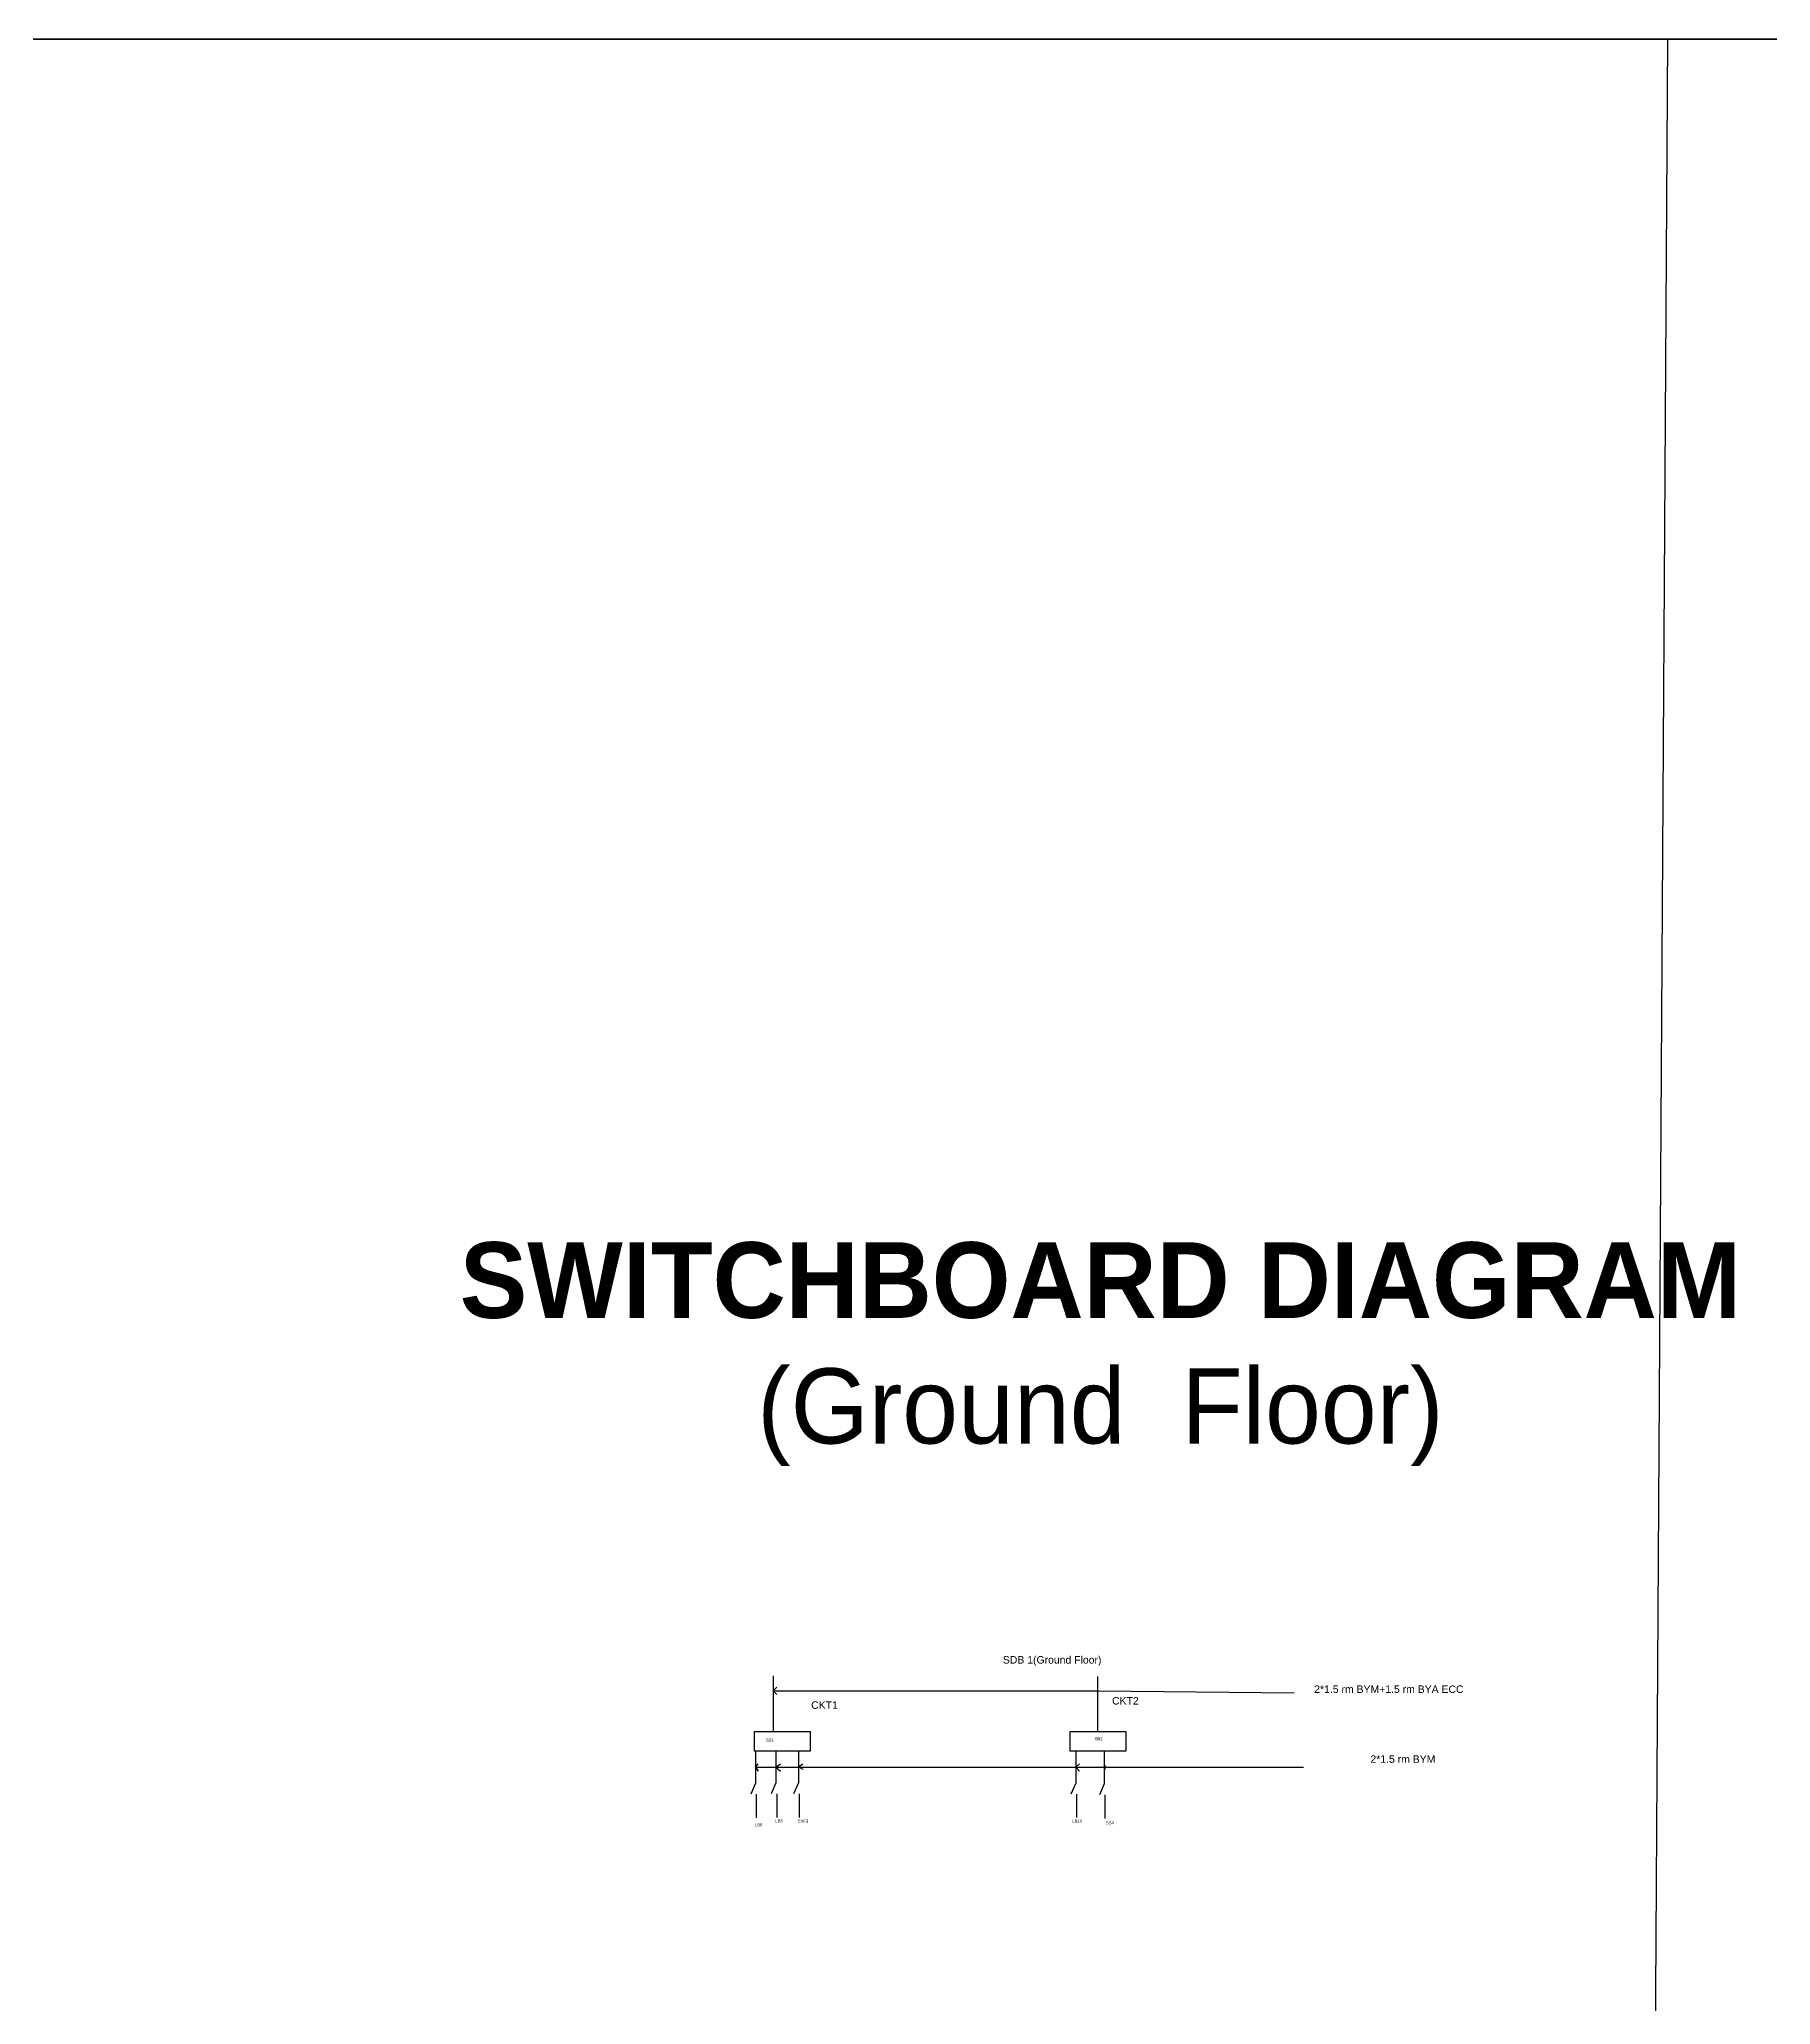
# Model space of a CAD drawing. Header units: inches. Extents: x -19236 to 2549, y 984 to 4513.
# Drawn here: x -17804 to -17340, y 3729 to 4255 of the extents above; entities that cross this region are included whole.
import ezdxf

# ---------------------------------------------------------------- set-up
doc = ezdxf.new("R2010")
doc.units = ezdxf.units.IN
doc.header["$LTSCALE"] = 20
doc.header["$MEASUREMENT"] = 0
doc.styles.get("Standard").update_dxf_attribs({"font": 'arial.ttf'})

msp = doc.modelspace()

# ---------------------------------------------------------------- linework, layer by layer
at = {"color": 5, "linetype": 'ByBlock'}
msp.add_line((-17368, 4255), (-17374.5, 3203), dxfattribs=at)
at = {"color": 7}
for p, q in [((-17607.5, 3816.9989), (-17607.5, 3802.07687)), ((-17607.5, 3812.99889), (-17606.5, 3813.99889)), ((-17607.5, 3812.99889), (-17606.5, 3811.99889)), ((-17520.39667, 3812.9989), (-17468, 3812.49889))]:
    msp.add_line(p, q, dxfattribs=at)
for p, q in [((-17520.52829, 3802.1038), (-17520.52829, 3816.81678)), ((-17607.5, 3812.9989), (-17520.39667, 3812.9989)), ((-17612.23046, 3796.81795), (-17612.23046, 3788.25996)), ((-17612.23046, 3792.53895), (-17611.50001, 3793.50001)), ((-17612.23046, 3792.53895), (-17465.50001, 3792.53895)), ((-17612.23046, 3792.53895), (-17611.50001, 3791.50001)), ((-17606.73046, 3796.91851), (-17606.73046, 3788.36052)), ((-17606.73046, 3792.53895), (-17605.50001, 3793.50001)), ((-17606.73046, 3792.53895), (-17605.50001, 3791.50001)), ((-17600.73046, 3796.91851), (-17600.73046, 3788.36052)), ((-17600.73046, 3792.63951), (-17599.50001, 3793.50001)), ((-17600.73046, 3792.63951), (-17599.50001, 3792.00001)), ((-17526.49175, 3796.88834), (-17526.49175, 3788.33035)), ((-17526.49175, 3792.60934), (-17525.50001, 3793.50001)), ((-17526.49175, 3792.60934), (-17525.50001, 3791.50001)), ((-17519.00001, 3792.53895), (-17518.50001, 3793.00001)), ((-17519.00001, 3792.53895), (-17518.50001, 3792.00001)), ((-17518.8839, 3796.68505), (-17518.8839, 3788.12706)), ((-17612.23046, 3788.25996), (-17613.49999, 3785.30156)), ((-17606.73046, 3788.36052), (-17607.99999, 3785.40213)), ((-17600.73046, 3788.36052), (-17601.99999, 3785.40213)), ((-17526.49175, 3788.33035), (-17527.76127, 3785.37196)), ((-17518.8839, 3788.12706), (-17520.15343, 3785.16866)), ((-17612.0191, 3785.30156), (-17612.0191, 3781.57141)), ((-17606.5191, 3785.40213), (-17606.5191, 3781.67198)), ((-17600.5191, 3785.40213), (-17600.5191, 3781.67198)), ((-17526.28039, 3785.37196), (-17526.28039, 3781.64181)), ((-17518.67254, 3785.16866), (-17518.67254, 3781.43851)), ((-17612.0191, 3781.57141), (-17612.0191, 3778.9989)), ((-17606.5191, 3781.67198), (-17606.5191, 3779.09946)), ((-17600.5191, 3781.67198), (-17600.5191, 3779.09946)), ((-17526.28039, 3781.64181), (-17526.28039, 3779.06929)), ((-17518.67254, 3781.43851), (-17518.67254, 3778.866))]:
    msp.add_line(p, q)
at = {"color": 5, "lineweight": 211}
msp.add_lwpolyline([(-19236, 4255), (-15001, 4255), (-15001, 3203), (-19236, 3203)], close=True, dxfattribs=at)
for points in [[(-17612.44761, 3802.07687), (-17597.59534, 3802.07687), (-17597.59534, 3796.85704), (-17612.44761, 3796.85704)], [(-17527.95443, 3802.1038), (-17513.10215, 3802.1038), (-17513.10215, 3796.88397), (-17527.95443, 3796.88397)]]:
    msp.add_lwpolyline(points, close=True)

# ---------------------------------------------------------------- texts
at = {"linetype": 'Continuous', "lineweight": 13, "insert": (-17519.86543, 3933.06108), "char_height": 25.12657494, "width": 640.8678, "attachment_point": 2}
msp.add_mtext('{\\fAgency FB|b1|i0|c0|p34;\\H0.8061x;\\C43;\\c3649492;SWITCHBOARD DIAGRAM\\fAgency FB|b0|i0|c0|p34;\\H2.978x;\\C256;\\P\\H0.3333x;(Ground  Floor)}', dxfattribs=at)
at = {"attachment_point": 1}
for s, insert, char_height, width in [('{\\C5;SDB 1(Ground Floor)}', (-17545.98335, 3822.29587), 2, 33.5188997), ('{\\C5;CKT1}', (-17597.30269, 3810.18654), 2, 33.5188997), ('{\\C5;CKT2}', (-17516.74483, 3811.3389), 2, 33.5188997), ('SB1', (-17609.37697, 3800.2204), 0.8, 9.2119214), ('SB2', (-17521.40755, 3800.56628), 0.8, 8.9989117), ('LB6', (-17612.37837, 3777.55493), 0.8, 7.5957951), ('LB5', (-17606.87836, 3778.55493), 0.8, 7.5957951), ('EXF3', (-17600.87836, 3778.55493), 0.8, 7.5957951), ('LB10', (-17527.37836, 3778.55493), 0.8, 7.5957951), ('SS4', (-17518.40755, 3778.06628), 0.8, 7.5957951)]:
    msp.add_mtext(s, dxfattribs=dict(at, insert=insert, char_height=char_height, width=width))
at = {"color": 4, "insert": (-17462.6185, 3814.44242), "char_height": 2, "width": 41.9573756, "attachment_point": 1}
msp.add_mtext('{\\C4;2*1.5 rm BYM+1.5 rm BYA ECC}', dxfattribs=at)
at = {"color": 6, "insert": (-17447.57033, 3795.72986), "char_height": 2, "width": 25.2585489, "attachment_point": 1}
msp.add_mtext('{\\C6;2*1.5 rm BYM}', dxfattribs=at)

doc.saveas('drawing.dxf')
